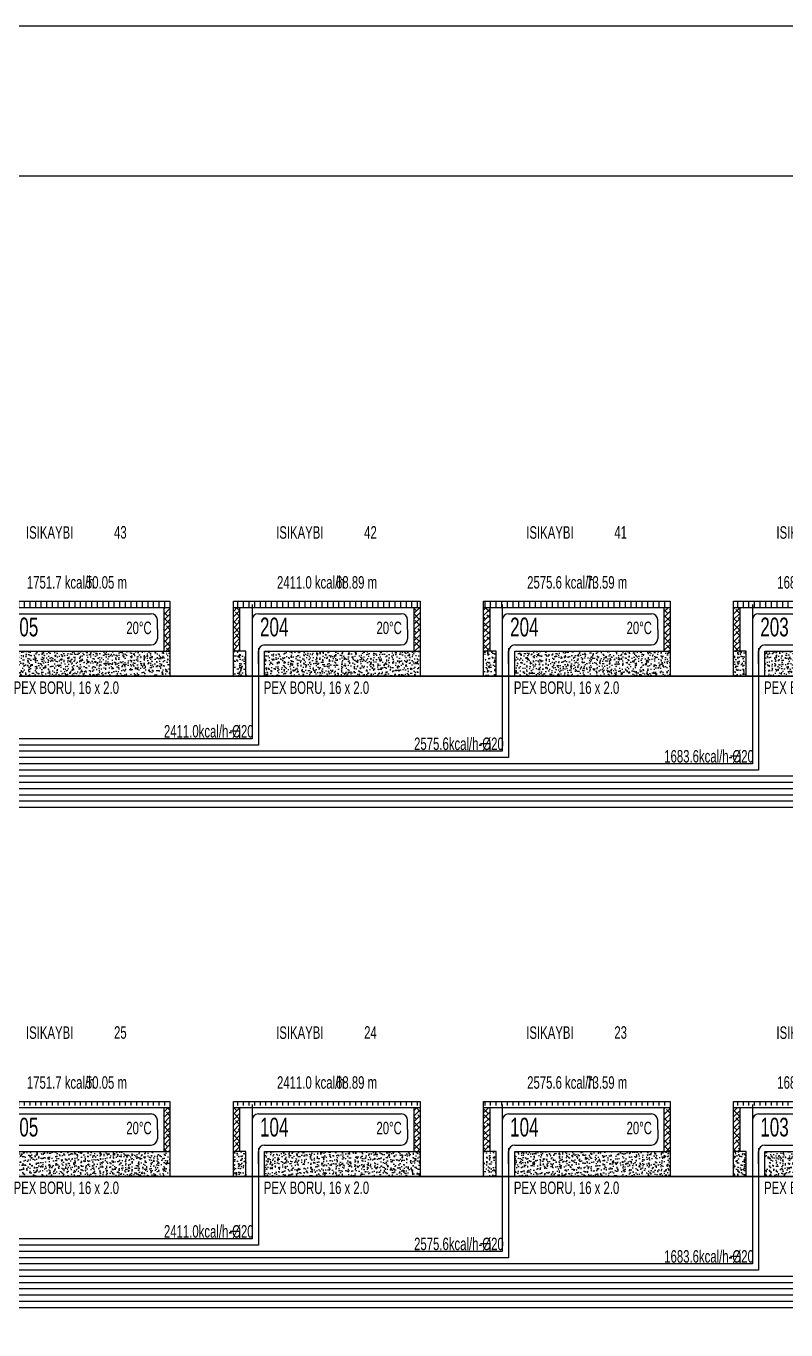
# Model space of a CAD drawing. Header units: centimetres. Extents: x -1224 to 8120, y -5771 to -1283.
# Drawn here: x 2109 to 2716, y -4923 to -3880 of the extents above; entities that cross this region are included whole.
import ezdxf
from ezdxf.enums import TextEntityAlignment as Align

# ---------------------------------------------------------------- set-up
doc = ezdxf.new("R2010")
doc.units = ezdxf.units.CM
for name, color, linetype in [('ROTAS-ISITMA-CAP', 41, 'Continuous'), ('ROTAS-ISITMA-DONUS-BORU', 30, 'Continuous'), ('ROTAS-ISITMA-GIDIS-BORU', 10, 'Continuous'), ('ROTAS-ISITMA-SEMA-DETAY', 7, 'Continuous'), ('ROTAS-PAFTA', 144, 'Continuous'), ('ROTAS-SEMA-KAT-BANDI', 7, 'Continuous')]:
    doc.layers.add(name, color=color, linetype=linetype)
doc.styles.add('ROTAS-YAZI', font='arial.ttf')
pattern_1 = [(50, (-135697.04, 398449.737), (7.17260183, -0.62752135), [0.75, -8.25]), (355, (-135697.04, 398449.737), (-1.38751334, 7.52192134), [0.6, -6.6]), (100.4514445, (-135696.442, 398449.6846), (5.78508847, 6.89439991), [0.63740192, -7.01142112]), (46.1842, (-135697.04, 398451.737), (10.6724133, -1.6551928), [1.125, -12.375]), (96.6356355, (-135696.15, 398451.599), (9.34661946, 9.741186), [0.95610342, -10.5171376]), (351.184164, (-135697.04, 398451.737), (9.34661945, 9.741186), [0.9, -9.9]), (21, (-135696.04, 398451.237), (5.96907052, -4.02618891), [0.75, -8.25]), (326, (-135696.04, 398451.237), (2.43315332, 7.25150045), [0.6, -6.6]), (71.4514447, (-135695.5425, 398450.9014), (8.40222377, 3.22531153), [0.6374019, -7.01142112]), (37.5, (-135697.04, 398449.737), (0.121598553, 3.328938538), [0, -6.52, 0, -6.7, 0, -6.625]), (7.5, (-135697.04, 398449.737), (2.630695374, 3.94411712), [0, -3.82, 0, -6.37, 0, -2.525]), (327.5, (-135699.27, 398449.737), (5.338224362, -0.225548717), [0, -2.5, 0, -7.8, 0, -10.35]), (317.5, (-135700.27, 398449.737), (5.831861693, 1.001049823), [0, -3.25, 0, -5.18, 0, -7.35])]
pattern_2 = [(45, (-135697.04, 398444.737), (-2.209708691, 2.209708691), []), (135, (-135697.04, 398444.737), (-6.629126074, 2.209708691), [7.8125, -4.6875])]

# ---------------------------------------------------------------- blocks, each defined once
blk = doc.blocks.new('ROTAS-YI-DEVRE-PANELI')
h = blk.add_hatch()
h.set_pattern_fill('ACAD_ISO08W100', scale=0.898129, angle=90, style=0)
h.set_pattern_definition([(90, (-135697.04, 398444.737), (-4.49064449, 3e-16), [21.55509356, -2.6943867, 5.38877339, -2.6943867])])
h.paths.add_polyline_path([(129.3, 55), (129.3, 60), (-20, 60), (-20, 55)])
h = blk.add_hatch()
h.set_pattern_fill('ANSI38', color=15, scale=25, style=0)
h.set_pattern_definition(pattern_2)
h.paths.add_polyline_path([(-20, 20), (-15, 20), (-15, 55), (-20, 55)])
h = blk.add_hatch()
h.set_pattern_fill('ANSI38', color=15, scale=25, style=0)
h.set_pattern_definition(pattern_2)
h.paths.add_polyline_path([(124.3, 20), (129.3, 20), (129.3, 55), (124.3, 55)])
h = blk.add_hatch()
h.set_pattern_fill('AR-CONC', color=15, style=0)
h.set_pattern_definition(pattern_1)
h.paths.add_polyline_path([(-20, 0), (-10, 0), (-10, 20), (-15, 20), (-20, 20)])
h = blk.add_hatch()
h.set_pattern_fill('AR-CONC', color=15, style=0)
h.set_pattern_definition(pattern_1)
h.paths.add_polyline_path([(5, 20), (5, 0), (129.3, 0), (129.3, 20)])
at = {"color": 7}
for p, q in [((-20, 55), (129.3, 55)), ((-15, 55), (-15, 20)), ((124.3, 55), (124.3, 20))]:
    blk.add_line(p, q, dxfattribs=at)
for points in [[(-10, 0), (-20, 0), (-20, 60), (129.3, 60), (129.3, 0), (5, 0), (5, 20), (129.3, 20)], [(-10, 0), (-10, 20), (-15, 20), (-20, 20)]]:
    blk.add_lwpolyline(points, dxfattribs=at)
at = {"layer": 'ROTAS-ISITMA-DONUS-BORU'}
for p, q in [((119.3, 37.5), (119.3, 30)), ((5, 25), (114.3, 25)), ((0, 10), (0, 20))]:
    blk.add_line(p, q, dxfattribs=at)
for centre, start, end in [((5, 20), 90, 180), ((114.3, 30), -90, 0)]:
    blk.add_arc(centre, 5, start, end, dxfattribs=at)
at = {"layer": 'ROTAS-ISITMA-GIDIS-BORU'}
for p, q in [((0, 50), (114.3, 50)), ((119.3, 37.5), (119.3, 45))]:
    blk.add_line(p, q, dxfattribs=at)
for centre, start, end in [((0, 45), 90, 180), ((114.3, 45), 0, 90)]:
    blk.add_arc(centre, 5, start, end, dxfattribs=at)
at = {"color": 2, "style": 'ROTAS-YAZI', "width": 0.65}
for tag, p, height in [('ISIKAYBI', (14.2, 110), 10), ('YER', (14.9, 70.1), 10), ('NO', (1.3, 31.9), 15), ('DERECE', (94.4, 33.7), 10), ('BORU', (4.3, -14.1), 10)]:
    blk.add_attdef(tag, p, '', height=height, dxfattribs=at)
for tag, p in [('NO1', (84.6, 110.1)), ('UZ', (62.1, 70.1))]:
    blk.add_attdef(tag, p, '', height=10, rotation=360, dxfattribs=at)
blk.add_attdef('MAHAL', text='', height=10, dxfattribs=at).set_placement((15, 95), align=Align.MIDDLE_LEFT)
blk = doc.blocks.new('ROTAS-YI-HAT-ETIKETI')
at = {"color": 41}
for q in [(-7.5, 6), (0, 0)]:
    blk.add_line((0, 6), q, dxfattribs=at)
at = {"color": 41, "style": 'ROTAS-YAZI', "width": 0.65}
blk.add_attdef('CAP', (-60.5, 1), '', height=10, dxfattribs=at)

msp = doc.modelspace()

# ---------------------------------------------------------------- linework, layer by layer
at = {"layer": 'ROTAS-ISITMA-DONUS-BORU'}
for points in [[(3294.4, -4377.5), (3294.4, -4505), (1404.4, -4505), (1404.4, -4380.4)], [(3094.4, -4377.5), (3094.4, -4495), (1414.4, -4495), (1414.4, -4380.4)], [(2894.4, -4377.5), (2894.4, -4485), (1424.4, -4485), (1424.4, -4380.4)], [(2694.4, -4377.5), (2694.4, -4475), (1434.4, -4475), (1434.4, -4380.4)], [(2494.4, -4377.5), (2494.4, -4465), (1444.4, -4465), (1444.4, -4380.4)], [(2294.4, -4377.5), (2294.4, -4455), (1454.4, -4455), (1454.4, -4380.4)], [(3294.4, -4777.5), (3294.4, -4905), (1404.4, -4905), (1404.4, -4780.4)], [(3094.4, -4777.5), (3094.4, -4895), (1414.4, -4895), (1414.4, -4780.4)], [(2894.4, -4777.5), (2894.4, -4885), (1424.4, -4885), (1424.4, -4780.4)], [(2694.4, -4777.5), (2694.4, -4875), (1434.4, -4875), (1434.4, -4780.4)], [(2494.4, -4777.5), (2494.4, -4865), (1444.4, -4865), (1444.4, -4780.4)], [(2294.4, -4777.5), (2294.4, -4855), (1454.4, -4855), (1454.4, -4780.4)]]:
    msp.add_lwpolyline(points, dxfattribs=at)
at = {"layer": 'ROTAS-ISITMA-GIDIS-BORU'}
for points in [[(3289.4, -4342.5), (3289.4, -4500), (1409.4, -4500), (1409.4, -4380.4)], [(3089.4, -4342.5), (3089.4, -4490), (1419.4, -4490), (1419.4, -4380.4)], [(2889.4, -4342.5), (2889.4, -4480), (1429.4, -4480), (1429.4, -4380.4)], [(2689.4, -4342.5), (2689.4, -4470), (1439.4, -4470), (1439.4, -4380.4)], [(2489.4, -4342.5), (2489.4, -4460), (1449.4, -4460), (1449.4, -4380.4)], [(2289.4, -4342.5), (2289.4, -4450), (1459.4, -4450), (1459.4, -4380.4)], [(3289.4, -4742.5), (3289.4, -4900), (1409.4, -4900), (1409.4, -4780.4)], [(3089.4, -4742.5), (3089.4, -4890), (1419.4, -4890), (1419.4, -4780.4)], [(2889.4, -4742.5), (2889.4, -4880), (1429.4, -4880), (1429.4, -4780.4)], [(2689.4, -4742.5), (2689.4, -4870), (1439.4, -4870), (1439.4, -4780.4)], [(2489.4, -4742.5), (2489.4, -4860), (1449.4, -4860), (1449.4, -4780.4)], [(2289.4, -4742.5), (2289.4, -4850), (1459.4, -4850), (1459.4, -4780.4)]]:
    msp.add_lwpolyline(points, dxfattribs=at)
at = {"layer": 'ROTAS-PAFTA'}
msp.add_lwpolyline([(-1000, -5650), (3548.4, -5650), (3548.4, -3880), (-1000, -3880)], close=True, dxfattribs=at)
at = {"layer": 'ROTAS-SEMA-KAT-BANDI', "color": 7}
for points in [[(-935.6, -4400), (3460.4, -4400), (3460.4, -4000), (-935.6, -4000)], [(-935.6, -4800), (3460.4, -4800), (3460.4, -4400), (-935.6, -4400)], [(-935.6, -5200), (3460.4, -5200), (3460.4, -4800), (-935.6, -4800)]]:
    msp.add_lwpolyline(points, close=True, dxfattribs=at)

# ---------------------------------------------------------------- block references
at = {"layer": 'ROTAS-ISITMA-CAP'}
for p, values in [((2279.4, -4450), {'CAP': '2411.0kcal/h-%%C20'}), ((2479.4, -4460), {'CAP': '2575.6kcal/h-%%C20'}), ((2679.4, -4470), {'CAP': '1683.6kcal/h-%%C20'}), ((2279.4, -4850), {'CAP': '2411.0kcal/h-%%C20'}), ((2479.4, -4860), {'CAP': '2575.6kcal/h-%%C20'}), ((2679.4, -4870), {'CAP': '1683.6kcal/h-%%C20'})]:
    msp.add_blockref('ROTAS-YI-HAT-ETIKETI', p, dxfattribs=at).add_auto_attribs(values)
at = {"layer": 'ROTAS-ISITMA-SEMA-DETAY'}
for p, values in [((2094.4, -4400), {'NO': '205', 'DERECE': '20%%DC', 'UZ': '50.05 m', 'NO1': '43', 'BORU': 'PEX BORU, 16 x 2.0', 'YER': '1751.7 kcal/h', 'ISIKAYBI': 'ISIKAYBI'}), ((2294.4, -4400), {'NO': '204', 'DERECE': '20%%DC', 'UZ': '68.89 m', 'NO1': '42', 'BORU': 'PEX BORU, 16 x 2.0', 'YER': '2411.0 kcal/h', 'ISIKAYBI': 'ISIKAYBI'}), ((2494.4, -4400), {'NO': '204', 'DERECE': '20%%DC', 'UZ': '73.59 m', 'NO1': '41', 'BORU': 'PEX BORU, 16 x 2.0', 'YER': '2575.6 kcal/h', 'ISIKAYBI': 'ISIKAYBI'}), ((2694.4, -4400), {'NO': '203', 'DERECE': '20%%DC', 'UZ': '48.10 m', 'NO1': '40', 'BORU': 'PEX BORU, 16 x 2.0', 'YER': '1683.6 kcal/h', 'ISIKAYBI': 'ISIKAYBI'}), ((2094.4, -4800), {'NO': '105', 'DERECE': '20%%DC', 'UZ': '50.05 m', 'NO1': '25', 'BORU': 'PEX BORU, 16 x 2.0', 'YER': '1751.7 kcal/h', 'ISIKAYBI': 'ISIKAYBI'}), ((2294.4, -4800), {'NO': '104', 'DERECE': '20%%DC', 'UZ': '68.89 m', 'NO1': '24', 'BORU': 'PEX BORU, 16 x 2.0', 'YER': '2411.0 kcal/h', 'ISIKAYBI': 'ISIKAYBI'}), ((2494.4, -4800), {'NO': '104', 'DERECE': '20%%DC', 'UZ': '73.59 m', 'NO1': '23', 'BORU': 'PEX BORU, 16 x 2.0', 'YER': '2575.6 kcal/h', 'ISIKAYBI': 'ISIKAYBI'}), ((2694.4, -4800), {'NO': '103', 'DERECE': '20%%DC', 'UZ': '48.10 m', 'NO1': '22', 'BORU': 'PEX BORU, 16 x 2.0', 'YER': '1683.6 kcal/h', 'ISIKAYBI': 'ISIKAYBI'})]:
    msp.add_blockref('ROTAS-YI-DEVRE-PANELI', p, dxfattribs=at).add_auto_attribs(values)

doc.saveas('drawing.dxf')
